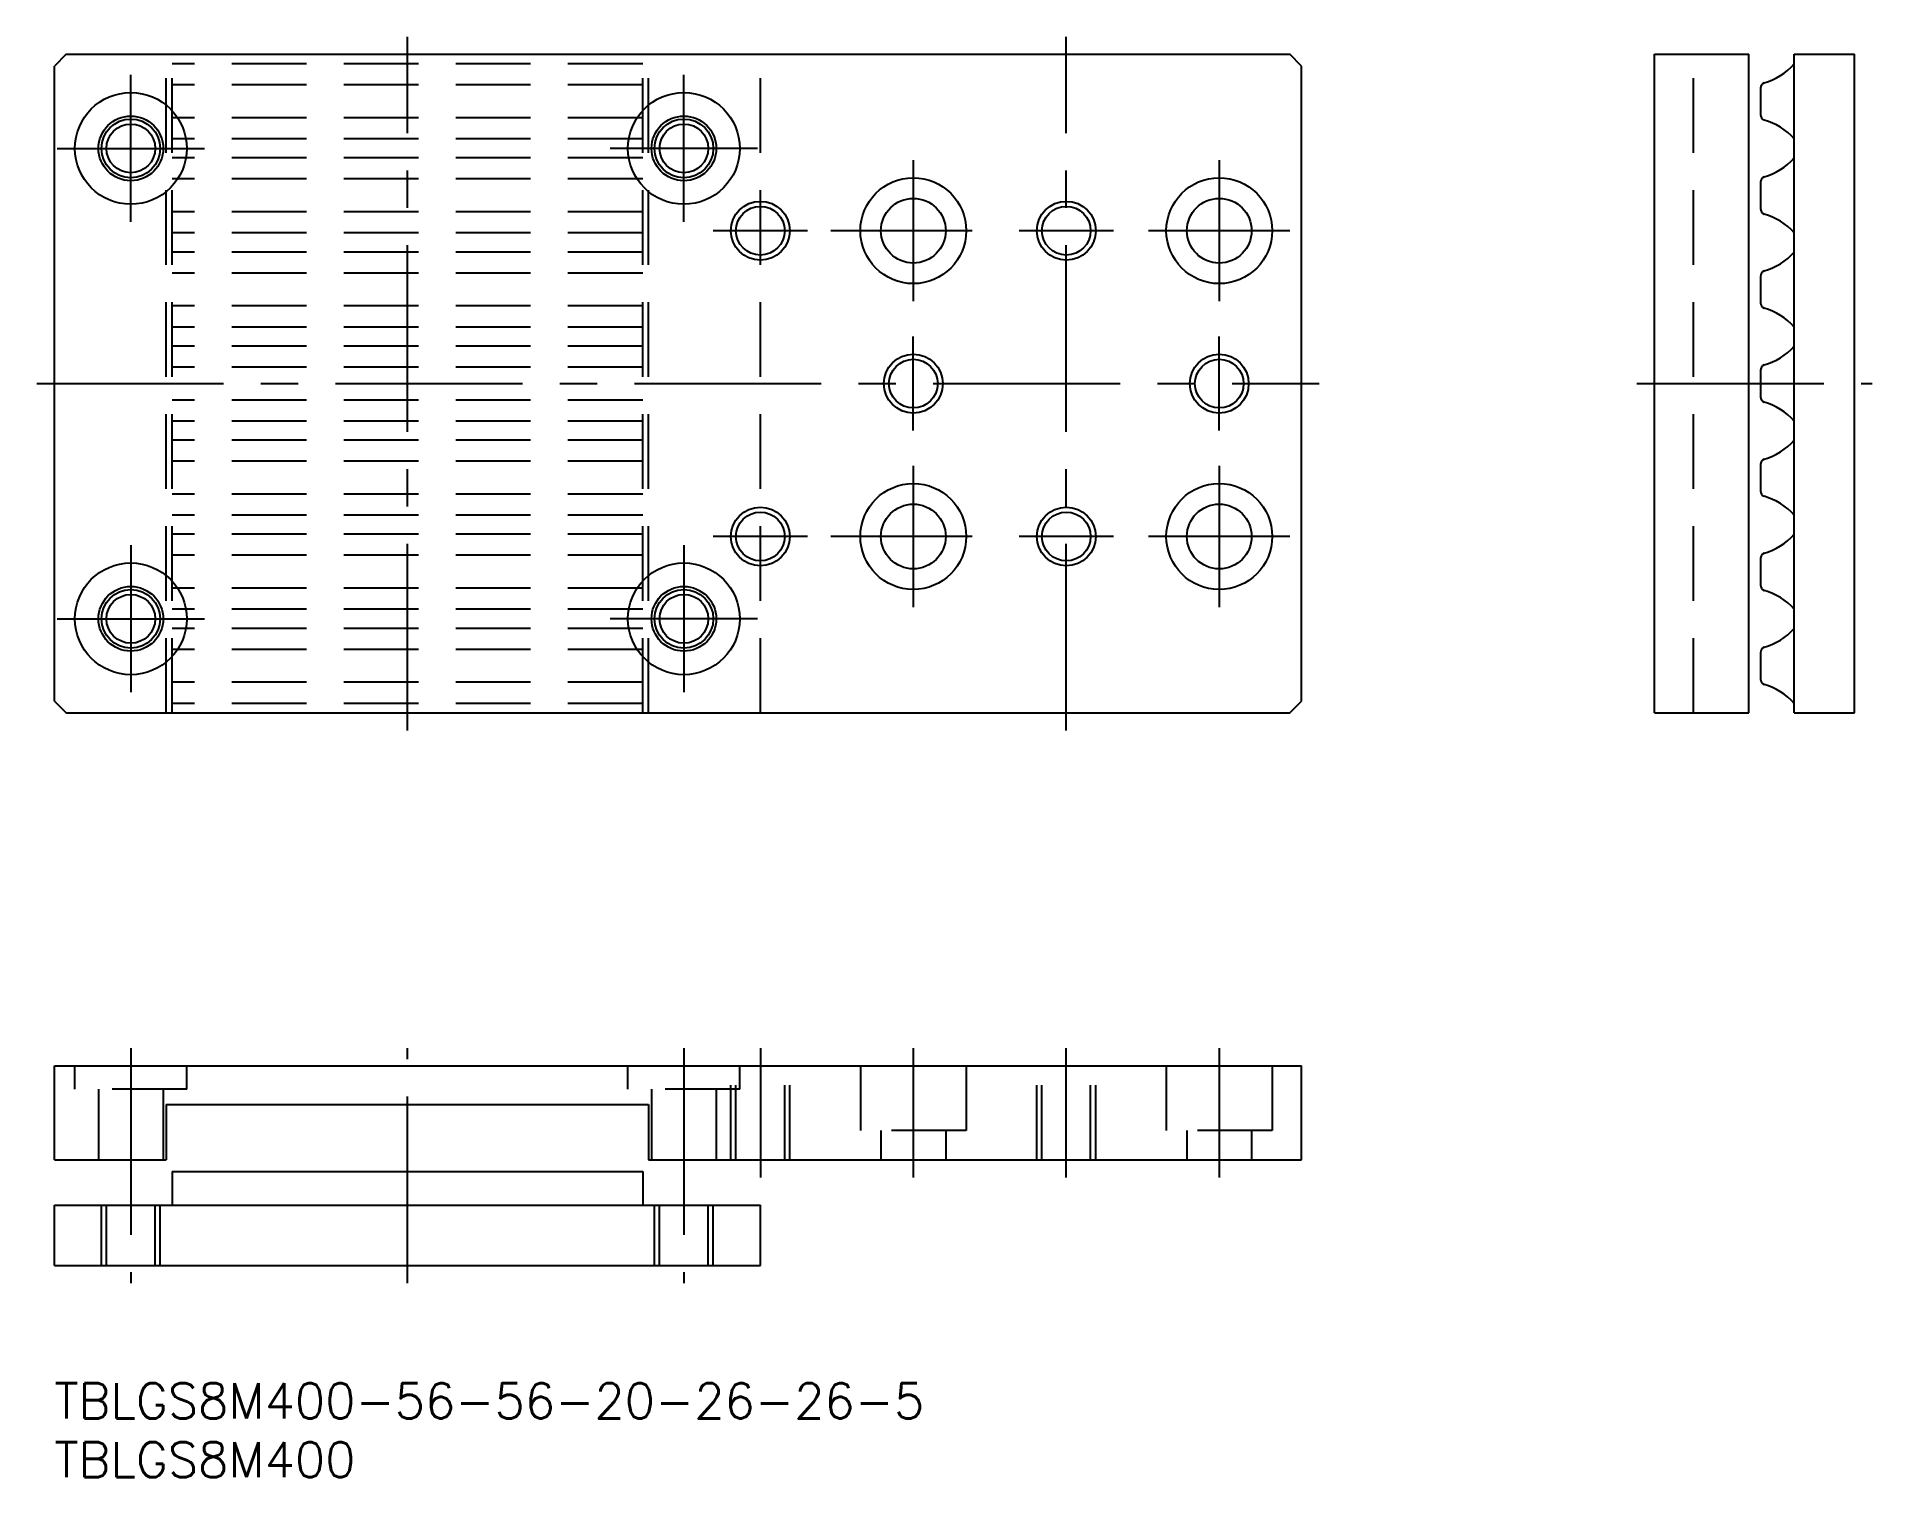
# Model space of a CAD drawing. Extents: x -2 to 154, y -8 to 114.
import ezdxf

# ---------------------------------------------------------------- set-up
doc = ezdxf.new("R2010")
doc.units = 0
doc.header["$LTSCALE"] = 0.5
doc.linetypes.add('CENTER', pattern=[50.8, 31.75, -6.35, 6.35, -6.35])
doc.linetypes.add('DASHED', pattern=[19.05, 12.7, -6.35])
for name, color, linetype in [('MSM_CENTER', 1, 'CENTER'), ('MSM_CONTINUOUS', 7, 'CONTINUOUS'), ('MSM_DASHED', 4, 'DASHED'), ('MSM_NARROW', 5, 'CONTINUOUS'), ('MSM_PART_NUMBER', 7, 'CONTINUOUS')]:
    doc.layers.add(name, color=color, linetype=linetype)
doc.styles.get("Standard").update_dxf_attribs({"font": 'txt.shx', "height": 2, "bigfont": 'bigfont.shx'})

# ---------------------------------------------------------------- blocks, each defined once
blk = doc.blocks.new('*U55')
at = {"layer": 'MSM_PART_NUMBER'}
blk.add_text('TBLGS8M400-56-56-20-26-26-5', height=3, dxfattribs=at).set_placement((0, -3))
blk = doc.blocks.new('*U56')
at = {"layer": 'MSM_PART_NUMBER'}
blk.add_text('TBLGS8M400', height=3, dxfattribs=at).set_placement((0, -8))

msp = doc.modelspace()

# ---------------------------------------------------------------- linework, layer by layer
at = {"layer": 'MSM_CENTER'}
for p, q in [((30, 55.5), (30, 114.5)), ((86, 55.5), (86, 114.5)), ((6.5, 98.75), (6.5, 111.25)), ((53.5, 98.75), (53.5, 111.25)), ((0.25, 105), (12.75, 105)), ((59.75, 105), (47.25, 105)), ((73, 104), (73, 92)), ((99, 104), (99, 92)), ((64, 98), (56, 98)), ((78, 98), (66, 98)), ((90, 98), (82, 98)), ((105, 98), (93, 98)), ((73, 81), (73, 89)), ((99, 81), (99, 89)), ((-1.5, 85), (107.5, 85)), ((134.5, 85), (154.5, 85)), ((73, 78), (73, 66)), ((99, 78), (99, 66)), ((64, 72), (56, 72)), ((78, 72), (66, 72)), ((90, 72), (82, 72)), ((105, 72), (93, 72)), ((6.5, 71.25), (6.5, 58.75)), ((53.5, 71.25), (53.5, 58.75)), ((0.25, 65), (12.75, 65)), ((59.75, 65), (47.25, 65)), ((6.5, 28.5), (6.5, 8.5)), ((30, 8.5), (30, 28.5)), ((53.5, 28.5), (53.5, 8.5)), ((60, 28.5), (60, 17.5)), ((73, 28.5), (73, 17.5)), ((86, 17.5), (86, 28.5)), ((99, 28.5), (99, 17.5))]:
    msp.add_line(p, q, dxfattribs=at)
at = {"layer": 'MSM_CONTINUOUS'}
for p, q in [((1, 113), (0, 112)), ((1, 113), (105, 113)), ((106, 112), (105, 113)), ((136, 57), (136, 113)), ((136, 113), (144, 113)), ((144, 57), (144, 113)), ((147.85, 57), (147.85, 113)), ((147.85, 113), (153, 113)), ((153, 57), (153, 113)), ((0, 58), (0, 112)), ((106, 58), (106, 112)), ((145, 110.12), (145, 107.88)), ((145, 102.12), (145, 99.88)), ((145, 94.12), (145, 91.88)), ((145, 86.12), (145, 83.88)), ((145, 78.12), (145, 75.88)), ((145, 70.12), (145, 67.88)), ((145, 62.12), (145, 59.88)), ((0, 58), (1, 57)), ((105, 57), (106, 58)), ((1, 57), (105, 57)), ((136, 57), (144, 57)), ((147.85, 57), (153, 57)), ((0, 27), (106, 27)), ((0, 19), (0, 27)), ((106, 19), (106, 27)), ((9.5, 23.7), (50.5, 23.7)), ((9.5, 23.7), (9.5, 19)), ((50.5, 23.7), (50.5, 19)), ((0, 19), (9.5, 19)), ((50.5, 19), (106, 19)), ((10, 18), (50, 18)), ((10, 18), (10, 15.15)), ((50, 18), (50, 15.15)), ((0, 10), (0, 15.15)), ((0, 15.15), (60, 15.15)), ((60, 10), (60, 15.15)), ((0, 10), (60, 10))]:
    msp.add_line(p, q, dxfattribs=at)
for centre, radius in [((6.5, 105), 4.75), ((53.5, 105), 4.75), ((6.5, 105), 2.75), ((53.5, 105), 2.75), ((6.5, 105), 2.07), ((53.5, 105), 2.07), ((73, 98), 4.5), ((99, 98), 4.5), ((60, 98), 2.07), ((73, 98), 2.75), ((86, 98), 2.07), ((99, 98), 2.75), ((73, 85), 2.07), ((99, 85), 2.07), ((73, 72), 4.5), ((99, 72), 4.5), ((60, 72), 2.07), ((73, 72), 2.75), ((86, 72), 2.07), ((99, 72), 2.75), ((6.5, 65), 4.75), ((53.5, 65), 4.75), ((6.5, 65), 2.75), ((53.5, 65), 2.75), ((6.5, 65), 2.07), ((53.5, 65), 2.07)]:
    msp.add_circle(centre, radius, dxfattribs=at)
for centre, radius, start, end in [((143.93, 115.6), 5.2, 285.3045, 319.0086), ((145.51, 110.12), 0.51, 114.62, 180), ((145.51, 107.88), 0.51, 180, 245.38), ((143.93, 102.4), 5.2, 40.9914, 74.6955), ((143.93, 107.6), 5.2, 285.3045, 319.0086), ((145.51, 102.12), 0.51, 114.62, 180), ((145.51, 99.88), 0.51, 180, 245.38), ((143.93, 94.4), 5.2, 40.9914, 74.6955), ((143.93, 99.6), 5.2, 285.3045, 319.0086), ((145.51, 94.12), 0.51, 114.62, 180), ((145.51, 91.88), 0.51, 180, 245.38), ((143.93, 86.4), 5.2, 40.9914, 74.6955), ((143.93, 91.6), 5.2, 285.3045, 319.0086), ((145.51, 86.12), 0.51, 114.62, 180), ((145.51, 83.88), 0.51, 180, 245.38), ((143.93, 78.4), 5.2, 40.9914, 74.6955), ((143.93, 83.6), 5.2, 285.3045, 319.0086), ((145.51, 78.12), 0.51, 114.62, 180), ((145.51, 75.88), 0.51, 180, 245.38), ((143.93, 70.4), 5.2, 40.9914, 74.6955), ((143.93, 75.6), 5.2, 285.3045, 319.0086), ((145.51, 70.12), 0.51, 114.62, 180), ((145.51, 67.88), 0.51, 180, 245.38), ((143.93, 62.4), 5.2, 40.9914, 74.6955), ((143.93, 67.6), 5.2, 285.3045, 319.0086), ((145.51, 62.12), 0.51, 114.62, 180), ((145.51, 59.88), 0.51, 180, 245.38), ((143.93, 54.4), 5.2, 40.9914, 74.6955)]:
    msp.add_arc(centre, radius, start, end, dxfattribs=at)
at = {"layer": 'MSM_DASHED'}
for p, q in [((9.5, 57), (9.5, 113)), ((10, 57), (10, 113)), ((50, 57), (50, 113)), ((50.5, 57), (50.5, 113)), ((60, 57), (60, 113)), ((139.3, 57), (139.3, 113)), ((50, 112.19), (10, 112.19)), ((50, 110.4), (10, 110.4)), ((50, 107.6), (10, 107.6)), ((50, 105.81), (10, 105.81)), ((50, 104.19), (10, 104.19)), ((50, 102.4), (10, 102.4)), ((50, 99.6), (10, 99.6)), ((50, 97.81), (10, 97.81)), ((50, 96.19), (10, 96.19)), ((50, 94.4), (10, 94.4)), ((50, 91.6), (10, 91.6)), ((50, 89.81), (10, 89.81)), ((50, 88.19), (10, 88.19)), ((50, 86.4), (10, 86.4)), ((50, 83.6), (10, 83.6)), ((50, 81.81), (10, 81.81)), ((50, 80.19), (10, 80.19)), ((50, 78.4), (10, 78.4)), ((50, 75.6), (10, 75.6)), ((50, 73.81), (10, 73.81)), ((50, 72.19), (10, 72.19)), ((50, 70.4), (10, 70.4)), ((50, 67.6), (10, 67.6)), ((50, 65.81), (10, 65.81)), ((50, 64.19), (10, 64.19)), ((50, 62.4), (10, 62.4)), ((50, 59.6), (10, 59.6)), ((50, 57.81), (10, 57.81)), ((1.75, 25), (1.75, 27)), ((11.25, 25), (11.25, 27)), ((48.75, 25), (48.75, 27)), ((57.5, 19), (57.5, 27)), ((57.93, 19), (57.93, 27)), ((58.25, 25), (58.25, 27)), ((62.07, 19), (62.07, 27)), ((62.5, 19), (62.5, 27)), ((68.5, 27), (68.5, 21.5)), ((77.5, 27), (77.5, 21.5)), ((83.5, 19), (83.5, 27)), ((83.93, 19), (83.93, 27)), ((88.07, 19), (88.07, 27)), ((88.5, 19), (88.5, 27)), ((94.5, 27), (94.5, 21.5)), ((103.5, 27), (103.5, 21.5)), ((11.25, 25), (1.75, 25)), ((3.75, 25), (3.75, 19)), ((9.25, 25), (9.25, 19)), ((58.25, 25), (48.75, 25)), ((50.75, 25), (50.75, 19)), ((56.25, 25), (56.25, 19)), ((77.5, 21.5), (68.5, 21.5)), ((70.25, 21.5), (70.25, 19)), ((75.75, 21.5), (75.75, 19)), ((103.5, 21.5), (94.5, 21.5)), ((96.25, 21.5), (96.25, 19)), ((101.75, 21.5), (101.75, 19)), ((4, 10), (4, 15.15)), ((4.43, 10), (4.43, 15.15)), ((8.57, 10), (8.57, 15.15)), ((9, 10), (9, 15.15)), ((51, 10), (51, 15.15)), ((51.43, 10), (51.43, 15.15)), ((55.57, 10), (55.57, 15.15)), ((56, 10), (56, 15.15))]:
    msp.add_line(p, q, dxfattribs=at)
at = {"layer": 'MSM_NARROW'}
for centre in [(6.5, 105), (53.5, 105), (60, 98), (86, 98), (73, 85), (99, 85), (60, 72), (86, 72), (6.5, 65), (53.5, 65)]:
    msp.add_circle(centre, 2.5, dxfattribs=at)

# ---------------------------------------------------------------- block references
at = {"layer": 'MSM_CONTINUOUS'}
for name in ['*U55', '*U56']:
    msp.add_blockref(name, (0, 0), dxfattribs=at)

doc.saveas('drawing.dxf')
